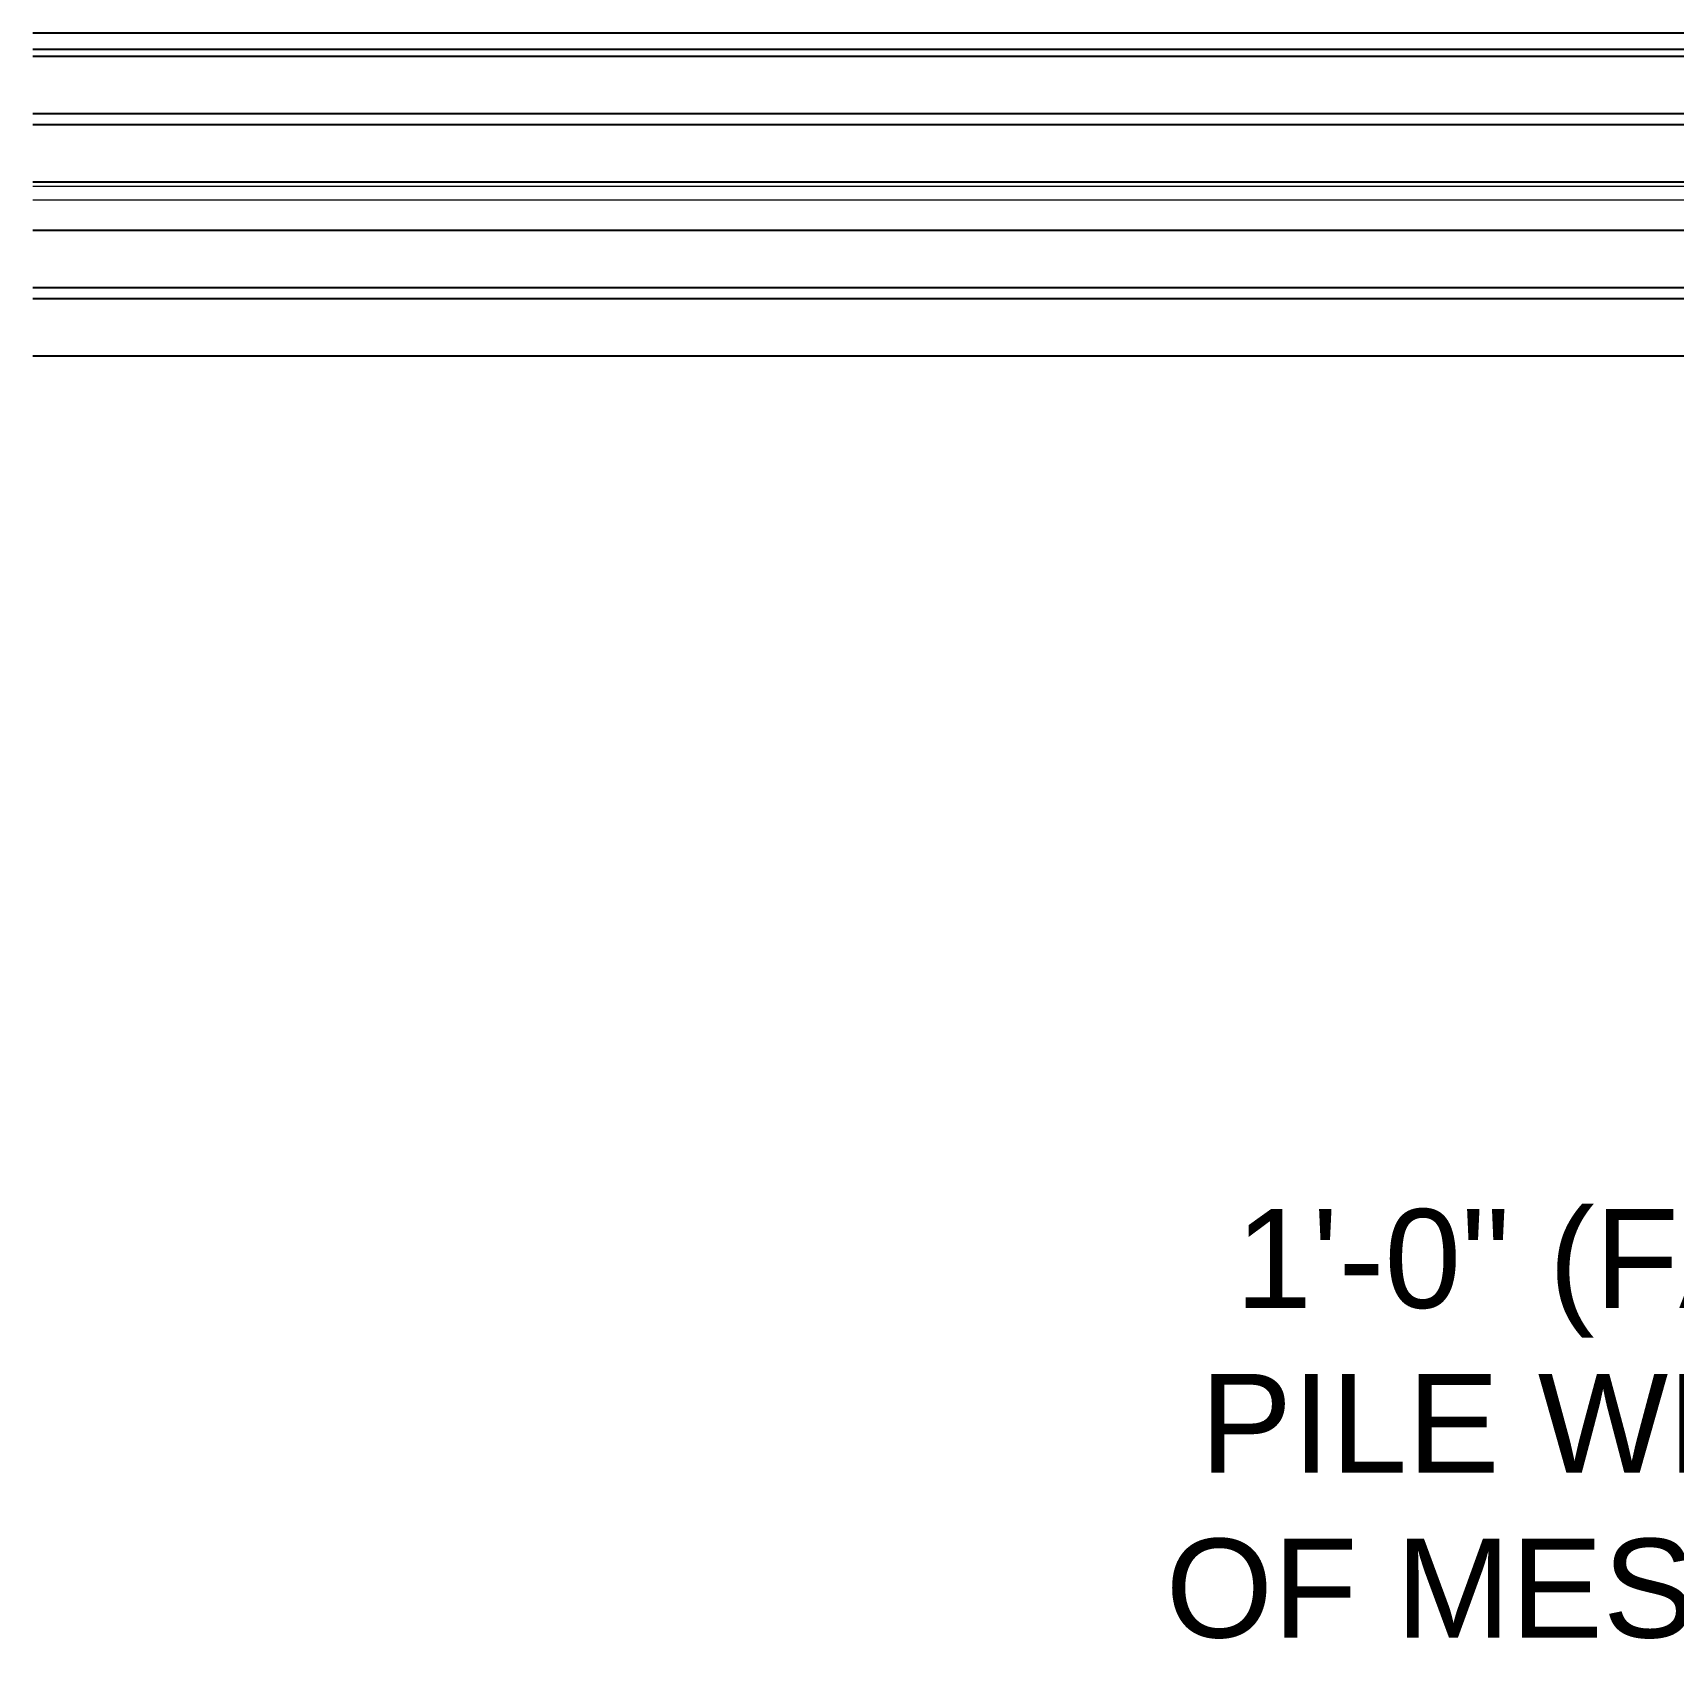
# Model space of a CAD drawing. Header units: inches. Extents: x -1851 to 6314, y -1304 to 4687.
# Drawn here: x -90.57 to -57.38, y 2776.62 to 2809.71 of the extents above; entities that cross this region are included whole.
import ezdxf

# ---------------------------------------------------------------- set-up
doc = ezdxf.new("R2010")
doc.units = ezdxf.units.IN
doc.header["$MEASUREMENT"] = 0
for name, color, linetype in [('DC FEEEDERS', 1, 'Continuous'), ('DC STRING CABLES', 30, 'Continuous'), ('G-ANNO-DIMS', 1, 'Continuous'), ('WIRE MANAGEMENT', 4, 'Continuous')]:
    doc.layers.add(name, color=color, linetype=linetype)
doc.styles.add('NEI-A', font='arial.ttf')
doc.dimstyles.new('NEI-A', dxfattribs={"dimtxt": 0.1, "dimasz": 0.125, "dimexe": 0.0625, "dimexo": 0.0625, "dimgap": 0.0625, "dimtad": 0, "dimtih": 1, "dimtoh": 1, "dimdec": 4, "dimzin": 3, "dimdsep": 46, "dimlunit": 4, "dimtxsty": 'NEI-A', "dimcen": 0, "dimadec": 0, "dimazin": 0, "dimtfac": 0.75, "dimtdec": 4, "dimtofl": 0, "dimtmove": 0, "dimatfit": 3, "dimfxl": 1, "dimfrac": 1, "dimtolj": 1, "dimtzin": 0, "dimarcsym": 0})

# ---------------------------------------------------------------- blocks, each defined once
blk = doc.blocks.new('*D96')
at = {"layer": 'Defpoints', "color": 0, "transparency": 16777216}
for p in [(-11.186, 2806.409), (-32.511, 2794.409), (-11.186, 2794.409)]:
    blk.add_point(p, dxfattribs=at)
at = {"layer": 'G-ANNO-DIMS', "color": 0, "lineweight": -2, "transparency": 16777216}
for p, q in [((-12.436, 2806.409), (-33.761, 2806.409)), ((-32.511, 2803.909), (-32.511, 2796.909)), ((-12.436, 2794.409), (-33.761, 2794.409)), ((-32.511, 2794.409), (-32.511, 2781.277)), ((-32.511, 2781.277), (-35.011, 2781.277))]:
    blk.add_line(p, q, dxfattribs=at)
at = {"layer": 'G-ANNO-DIMS', "color": 0, "transparency": 16777216}
for points in [[(-32.928, 2803.909), (-32.095, 2803.909), (-32.511, 2806.409)], [(-32.928, 2796.909), (-32.095, 2796.909), (-32.511, 2794.409)]]:
    blk.add_solid(points, dxfattribs=at)
at = {"layer": 'G-ANNO-DIMS', "color": 0, "transparency": 16777216, "insert": (-51.899, 2781.277), "char_height": 2, "width": 33.35195, "attachment_point": 5, "style": 'NEI-A'}
blk.add_mtext('\\A1;1\'-0" (FACE OF DRIVE PILE WEB TO CENTER OF MESSENGER WIRE)', dxfattribs=at)

msp = doc.modelspace()

# ---------------------------------------------------------------- linework, layer by layer
at = {"layer": 'DC FEEEDERS'}
for points in [[(-90.56974, 2809.2318), (-18.91534, 2809.2318)], [(-90.56974, 2808.0718), (-23.40612, 2808.0718)], [(-90.56974, 2807.84986), (-23.40612, 2807.84986)], [(-90.56974, 2806.68986), (-23.40612, 2806.68986)], [(-90.56974, 2805.71246), (-23.40612, 2805.71246)], [(-90.56974, 2804.55246), (-23.40612, 2804.55246)], [(-90.56974, 2804.33052), (-23.40612, 2804.33052)], [(-90.56974, 2803.17052), (-23.40612, 2803.17052)]]:
    msp.add_lwpolyline(points, dxfattribs=at)
at = {"layer": 'DC STRING CABLES', "flags": 128}
for points in [[(-90.56974, 2809.70612), (210.44039, 2809.70612)], [(-90.56974, 2809.37366), (210.44039, 2809.37366)]]:
    msp.add_lwpolyline(points, dxfattribs=at)
at = {"layer": 'WIRE MANAGEMENT', "color": 4, "linetype": 'Continuous', "lineweight": 18, "elevation": 0.11854, "flags": 128}
for points in [[(-90.56974, 2806.60308), (-23.40612, 2806.60308)], [(-90.56974, 2806.32501), (-23.40612, 2806.32501)]]:
    msp.add_lwpolyline(points, dxfattribs=at)

# ---------------------------------------------------------------- dimensions: what is measured, and where the dimension line sits
at = {"layer": 'G-ANNO-DIMS'}
dim = msp.add_linear_dim(base=(-32.51142, 2794.40906), p1=(-11.18635, 2806.40906), p2=(-11.18635, 2794.40906), angle=90, text='1\'-0" (FACE OF DRIVE PILE WEB TO CENTER OF MESSENGER WIRE)', dimstyle='NEI-A', override={"dimscale": 20}, dxfattribs=at)
dim.commit()
dim.dimension.update_dxf_attribs({"geometry": '*D96', "text_midpoint": (-51.89921, 2781.27705), "dimtype": 160})

doc.saveas('drawing.dxf')
